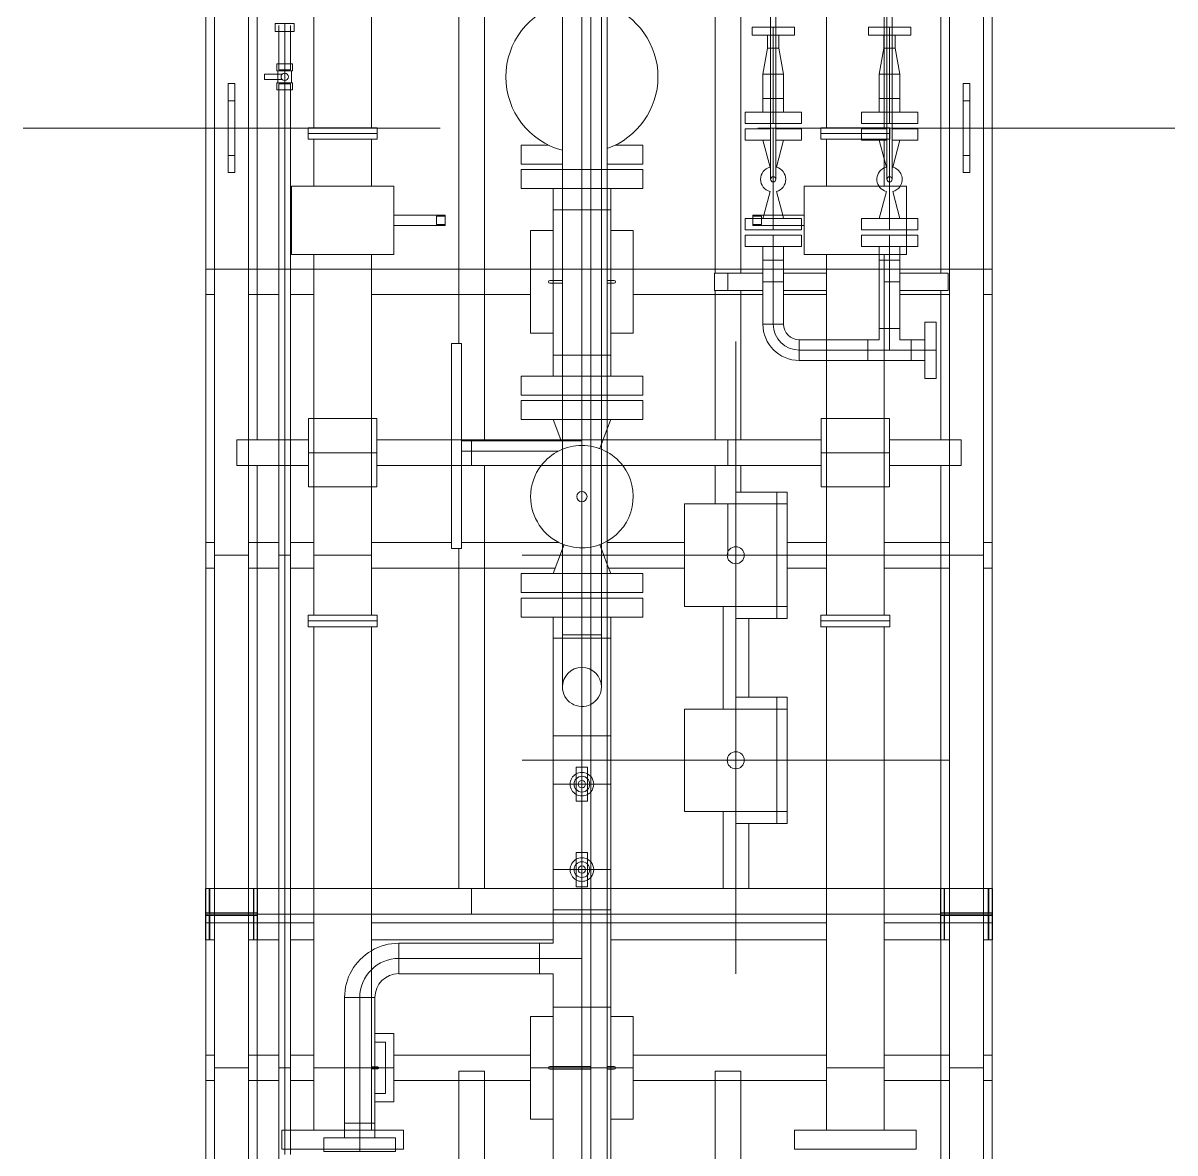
# Model space of a CAD drawing. Header units: inches. Extents: x -1128 to 651, y 96 to 845.
# Drawn here: x -1039.197 to -1036.155, y 727.721 to 730.706 of the extents above; entities that cross this region are included whole.
import ezdxf

# ---------------------------------------------------------------- set-up
doc = ezdxf.new("R2010")
doc.units = ezdxf.units.IN
doc.header["$MEASUREMENT"] = 0
doc.layers.add('EQUIPMENT LAYOUT-EMBED 1_DWG$0$DwgTemplate', color=7, linetype='Continuous')
doc.layers.add('Layout', color=6, linetype='Continuous', lineweight=18)

# ---------------------------------------------------------------- blocks, each defined once
blk = doc.blocks.new('A$C55974CAD')
at = {"layer": 'EQUIPMENT LAYOUT-EMBED 1_DWG$0$DwgTemplate', "color": 1, "lineweight": 0}
for p, q in [((57.55, 16.835), (57.55, 16.275)), ((54.7625, 16.275), (54.7625, 16.3)), ((54.8375, 16.275), (54.8375, 16.3)), ((55.1746, 16.3), (55.1746, 16.29)), ((55.1746, 16.29), (55.2461, 16.29)), ((55.1746, 16.275), (55.1746, 16.289)), ((55.2246, 16.3), (55.2246, 15.9841)), ((55.2461, 16.29), (55.2461, 16.16)), ((55.2531, 16.16), (55.2531, 16.29)), ((55.2531, 16.29), (55.3246, 16.29)), ((55.3246, 16.3), (55.3246, 15.9841)), ((55.3246, 16.29), (55.3246, 16.3)), ((56.2625, 16.275), (56.2625, 16.3)), ((56.3375, 16.275), (56.3375, 16.3)), ((57.0625, 16.3), (57.0625, 16.275)), ((57.1375, 16.3), (57.1375, 16.275)), ((49.5, 16.275), (61, 16.275)), ((57.55, 16.275), (57.55, 16.175)), ((56.5625, 16), (56.5625, 16.2095)), ((56.6375, 16.2095), (56.5625, 16.2095)), ((56.6375, 16), (56.6375, 16.2095)), ((50.0041, 16.175), (61, 16.175)), ((53.7375, 16.15), (55.1746, 16.15)), ((54.7625, 16.0862), (54.7625, 16.175)), ((54.8375, 16.0862), (54.8375, 16.175)), ((55.1746, 16.161), (55.1746, 16.175)), ((55.2461, 16.16), (55.1746, 16.16)), ((55.1746, 16.16), (55.1746, 16.15)), ((55.1746, 16.15), (55.3246, 16.15)), ((55.1746, 16.0862), (55.1746, 16.149)), ((55.3246, 16.16), (55.2531, 16.16)), ((55.3246, 16.15), (55.3246, 16.16)), ((55.3246, 16.15), (56.5625, 16.15)), ((56.2625, 16.0862), (56.2625, 16.175)), ((56.3375, 16.0862), (56.3375, 16.175)), ((56.6375, 16.15), (58.0746, 16.15)), ((57.0625, 16.175), (57.0625, 16.0862)), ((57.1375, 16.175), (57.1375, 16.0862)), ((57.55, 16.175), (57.55, 16.0862)), ((57.55, 16.0862), (57.55, 16.0528)), ((54.7625, 15.9841), (54.7625, 16.0528)), ((54.8375, 15.9841), (54.8375, 16.0528)), ((55.1746, 15.9841), (55.1746, 16.0528)), ((56.2625, 15.9841), (56.2625, 16.0528)), ((56.3375, 15.9841), (56.3375, 16.0528)), ((57.0625, 16.0528), (57.0625, 15.9841)), ((57.1375, 16.0528), (57.1375, 15.9841)), ((57.55, 16.0528), (57.55, 16.0009)), ((57.55, 16.0009), (57.55, 15.799)), ((55.1746, 15.2841), (55.1746, 15.8158)), ((55.2246, 15.8158), (55.2246, 14.4841)), ((55.3246, 15.8158), (55.3246, 14.4841)), ((56.2625, 15.278), (56.2625, 15.8158)), ((56.3375, 15.582), (56.3375, 15.8158)), ((57.0625, 15.8158), (57.0625, 15.35)), ((57.1375, 15.8158), (57.1375, 15.35)), ((56.5625, 14.5), (56.5625, 15.8)), ((56.6375, 14.5), (56.6375, 15.8)), ((57.55, 15.799), (57.55, 15.615)), ((54.7625, 15.35), (54.7625, 15.75)), ((54.8375, 15.35), (54.8375, 15.75)), ((54.7898, 15.5602), (53.7375, 15.5602)), ((54.7898, 15.5602), (54.7898, 15.4852)), ((55.3246, 15.5602), (56.3195, 15.5602)), ((56.3375, 15.2673), (56.3375, 15.552)), ((56.9195, 15.5602), (58.1246, 15.5602)), ((54.7898, 15.4852), (53.7375, 15.4852)), ((55.3246, 15.4852), (56.5625, 15.4852)), ((56.6375, 15.4852), (58.1246, 15.4852)), ((55.7, 15.174), (55.7, 15.375)), ((56.3, 15.2571), (56.3, 15.375)), ((56.3, 15.126), (56.3, 15.2571)), ((52.425, 15.174), (59.45, 15.174)), ((55.7, 15.126), (55.7, 15.174)), ((52.425, 15.126), (59.45, 15.126)), ((55.1746, 14.4841), (55.1746, 15.1158)), ((55.7, 14.75), (55.7, 15.126)), ((56.2625, 14.9), (56.2625, 15.1219)), ((56.3, 14.75), (56.3, 15.126)), ((56.3375, 14.9), (56.3375, 15.126)), ((54.7625, 14.4841), (54.7625, 15.05)), ((54.8375, 14.4841), (54.8375, 15.05)), ((57.0625, 15.05), (57.0625, 14.6704)), ((57.1375, 15.05), (57.1375, 14.6704)), ((54.7898, 14.8102), (53.7375, 14.8102)), ((54.7898, 14.8102), (54.7898, 14.7352)), ((56.5625, 14.8102), (56.45, 14.8102)), ((57.0746, 14.8102), (56.6375, 14.8102)), ((58.1246, 14.8102), (57.1254, 14.8102)), ((55.3246, 14.7871), (55.55, 14.7871)), ((55.85, 14.7871), (56.15, 14.7871)), ((54.7898, 14.7352), (53.7375, 14.7352)), ((55.075, 14.75), (55.2246, 14.75)), ((55.2246, 14.75), (55.3246, 14.75)), ((55.3246, 14.75), (55.515, 14.75)), ((55.7, 14.6), (55.7, 14.75)), ((55.885, 14.75), (56.115, 14.75)), ((55.885, 14.75), (56.115, 14.75)), ((56.3, 14.6), (56.3, 14.75)), ((56.485, 14.75), (56.5625, 14.75)), ((56.5625, 14.7352), (56.485, 14.7352)), ((56.5625, 14.75), (56.6375, 14.75)), ((56.6375, 14.75), (56.925, 14.75)), ((57.0746, 14.7352), (56.6375, 14.7352)), ((58.1246, 14.7352), (57.1254, 14.7352)), ((55.3246, 14.7121), (55.515, 14.7121)), ((55.885, 14.7121), (56.115, 14.7121)), ((57.55, 14.685), (57.55, 14.6478)), ((57.55, 14.6478), (57.55, 14.6328)), ((57.55, 14.6328), (57.55, 14.5009)), ((55.7, 14.4841), (55.7, 14.6)), ((56.2625, 14.4841), (56.2625, 14.6)), ((56.3, 14.4841), (56.3, 14.6)), ((56.3375, 14.4841), (56.3375, 14.6)), ((57.0625, 14.6101), (57.0625, 14.4841)), ((57.1375, 14.6101), (57.1375, 14.4841)), ((57.55, 14.5009), (57.55, 14.2925)), ((55.7, 14.3158), (55.7, 14.4841)), ((56.3, 14.3158), (56.3, 14.4841)), ((54.7625, 14.125), (54.7625, 14.3158)), ((54.8375, 14.125), (54.8375, 14.3158)), ((55.1746, 14.151), (55.1746, 14.3158)), ((55.2246, 14.3158), (55.2246, 14)), ((55.3246, 14.3158), (55.3246, 14)), ((55.7, 14.125), (55.7, 14.3158)), ((56.2625, 14.125), (56.2625, 14.3158)), ((56.3, 14.125), (56.3, 14.3158)), ((56.3375, 14.125), (56.3375, 14.3158)), ((56.5625, 14.0904), (56.5625, 14.3)), ((56.6375, 14.0904), (56.6375, 14.3)), ((57.55, 14.2925), (57.55, 14.125)), ((57.0625, 14.2698), (57.0625, 14.125)), ((57.1375, 14.2698), (57.1375, 14.125)), ((61, 14.125), (52.3302, 14.125)), ((55.1746, 14.15), (53.7375, 14.15)), ((55.3246, 14.15), (55.1746, 14.15)), ((55.1746, 14.15), (55.1746, 14.14)), ((55.1746, 14.14), (55.2461, 14.14)), ((55.1746, 14.125), (55.1746, 14.139)), ((55.2461, 14.14), (55.2461, 14.01)), ((55.2531, 14.01), (55.2531, 14.14)), ((55.2531, 14.14), (55.3246, 14.14)), ((56.5625, 14.15), (55.3246, 14.15)), ((55.3246, 14.14), (55.3246, 14.15)), ((57.0746, 14.15), (56.6375, 14.15)), ((58.0746, 14.15), (57.1254, 14.15)), ((57.55, 14.125), (57.55, 14.025)), ((56.6375, 14.0904), (56.5625, 14.0904)), ((61, 14.025), (49.5, 14.025)), ((54.7625, 14), (54.7625, 14.025)), ((54.8375, 14), (54.8375, 14.025)), ((55.1746, 14.011), (55.1746, 14.025)), ((56.2625, 14), (56.2625, 14.025)), ((56.3375, 14), (56.3375, 14.025)), ((57.0625, 14.025), (57.0625, 14)), ((57.1375, 14.025), (57.1375, 14)), ((57.55, 14.025), (57.55, 13.465)), ((55.1746, 14.01), (55.1746, 14)), ((55.2461, 14.01), (55.1746, 14.01)), ((55.3246, 14.01), (55.2531, 14.01)), ((55.3246, 14), (55.3246, 14.01))]:
    blk.add_line(p, q, dxfattribs=at)
at = {"layer": 'EQUIPMENT LAYOUT-EMBED 1_DWG$0$DwgTemplate', "color": 54, "lineweight": 0}
for p, q in [((49.5, 16.3), (61, 16.3)), ((61, 14), (50.6024, 14))]:
    blk.add_line(p, q, dxfattribs=at)
at = {"layer": 'EQUIPMENT LAYOUT-EMBED 1_DWG$0$DwgTemplate', "color": 5, "lineweight": 0}
for p, q in [((55.1746, 16.301), (55.3246, 16.301)), ((55.3246, 16.301), (55.1746, 16.301)), ((55.1746, 16.3), (55.1746, 16.301)), ((55.1746, 16.301), (55.1746, 16.3)), ((55.1746, 16.289), (55.1746, 16.29)), ((55.1746, 16.29), (55.1746, 16.289)), ((55.2246, 16.289), (55.1746, 16.289)), ((55.1746, 16.289), (55.2246, 16.289)), ((55.3246, 16.301), (55.3246, 16.3)), ((55.3246, 16.301), (55.3246, 16.3)), ((55.1746, 16.16), (55.1746, 16.161)), ((55.1746, 16.16), (55.1746, 16.161)), ((55.1746, 16.161), (55.2246, 16.161)), ((55.2246, 16.161), (55.1746, 16.161)), ((55.1746, 16.149), (55.1746, 16.15)), ((55.1746, 16.149), (55.1746, 16.15)), ((55.2246, 16.149), (55.1746, 16.149)), ((55.1746, 16.149), (55.2246, 16.149)), ((54.5622, 16.0778), (54.5622, 15.9)), ((54.6177, 16.0778), (54.5622, 16.0778)), ((54.6177, 16.0778), (54.6177, 15.9)), ((57.18, 16.05), (57.18, 15.75)), ((57.18, 16.05), (57.38, 16.05)), ((57.38, 15.75), (57.38, 16.05)), ((56.0909, 15.9841), (54.6177, 15.9841)), ((56.0909, 15.799), (56.0909, 16.0009)), ((56.1078, 16.0009), (56.0909, 16.0009)), ((56.1078, 15.799), (56.1078, 16.0009)), ((56.1246, 16.0009), (56.1078, 16.0009)), ((56.1246, 15.799), (56.1246, 16.0009)), ((57.18, 15.9841), (56.1246, 15.9841)), ((56.7, 16), (56.5, 16)), ((56.7, 16), (56.5, 16)), ((56.5, 16), (56.5, 15.9841)), ((56.5, 16), (56.5, 15.9841)), ((56.7, 15.9841), (56.7, 16)), ((56.7, 15.9841), (56.7, 16)), ((57.5172, 15.9841), (57.38, 15.9841)), ((57.5172, 15.799), (57.5172, 16.0009)), ((57.534, 16.0009), (57.5172, 16.0009)), ((57.534, 15.799), (57.534, 16.0009)), ((57.5508, 16.0009), (57.534, 16.0009)), ((57.5508, 15.799), (57.5508, 16.0009)), ((58.4944, 15.9841), (57.5508, 15.9841)), ((54.5622, 15.9), (54.5622, 15.7222)), ((54.6177, 15.9), (54.6177, 15.7222)), ((56.0909, 15.8158), (54.6177, 15.8158)), ((57.18, 15.8158), (56.1246, 15.8158)), ((56.5, 15.8158), (56.5, 15.8)), ((56.5, 15.8158), (56.5, 15.8)), ((56.7, 15.8), (56.7, 15.8158)), ((56.7, 15.8), (56.7, 15.8158)), ((57.5172, 15.8158), (57.38, 15.8158)), ((58.4944, 15.8158), (57.5508, 15.8158)), ((56.1078, 15.799), (56.0909, 15.799)), ((56.1246, 15.799), (56.1078, 15.799)), ((56.5, 15.8), (56.7, 15.8)), ((56.5, 15.8), (56.7, 15.8)), ((57.534, 15.799), (57.5172, 15.799)), ((57.5508, 15.799), (57.534, 15.799)), ((57.38, 15.75), (57.18, 15.75)), ((57.265, 15.6), (57.265, 15.75)), ((57.295, 15.6), (57.295, 15.75)), ((54.6177, 15.7222), (54.5622, 15.7222)), ((57.2675, 15.6), (57.2675, 15.625)), ((57.2925, 15.625), (57.2675, 15.625)), ((57.2925, 15.625), (57.2925, 15.6)), ((57.2675, 15.6), (57.265, 15.6)), ((57.2675, 15.6), (57.2925, 15.6)), ((57.295, 15.6), (57.2925, 15.6)), ((57.4445, 15.3778), (57.4445, 15.2571)), ((57.5, 15.3778), (57.4445, 15.3778)), ((57.5, 15.3778), (57.5, 15.2976)), ((55.38, 15.2166), (55.33, 15.2166)), ((55.33, 15.1833), (55.33, 15.2166)), ((55.43, 15.2166), (55.38, 15.2166)), ((55.43, 15.1833), (55.43, 15.2166)), ((55.63, 15.2166), (55.58, 15.2166)), ((55.58, 15.1833), (55.58, 15.2166)), ((55.68, 15.2166), (55.63, 15.2166)), ((55.68, 15.1833), (55.68, 15.2166)), ((55.38, 15.1833), (55.33, 15.1833)), ((55.43, 15.1833), (55.38, 15.1833)), ((55.63, 15.1833), (55.58, 15.1833)), ((55.68, 15.1833), (55.63, 15.1833)), ((57.4445, 15.126), (57.4445, 15.0222)), ((57.5, 15.1024), (57.5, 15.0222)), ((57.5, 15.0222), (57.4445, 15.0222)), ((55.85, 14.9), (55.55, 14.9)), ((55.85, 14.9), (55.55, 14.9)), ((55.55, 14.9), (55.55, 14.75)), ((55.55, 14.9), (55.55, 14.75)), ((55.85, 14.75), (55.85, 14.9)), ((55.85, 14.75), (55.85, 14.9)), ((56.15, 14.9), (56.15, 14.75)), ((56.15, 14.9), (56.15, 14.75)), ((56.45, 14.9), (56.15, 14.9)), ((56.45, 14.9), (56.15, 14.9)), ((56.45, 14.75), (56.45, 14.9)), ((56.45, 14.75), (56.45, 14.9)), ((55.515, 14.63), (55.515, 14.75)), ((55.515, 14.63), (55.515, 14.75)), ((55.515, 14.75), (55.885, 14.75)), ((55.515, 14.75), (55.885, 14.75)), ((55.885, 14.75), (55.885, 14.63)), ((55.885, 14.63), (55.885, 14.75)), ((56.115, 14.63), (56.115, 14.75)), ((56.115, 14.63), (56.115, 14.75)), ((56.115, 14.75), (56.485, 14.75)), ((56.115, 14.75), (56.485, 14.75)), ((56.485, 14.75), (56.485, 14.63)), ((56.485, 14.63), (56.485, 14.75)), ((57.265, 14.7), (57.2675, 14.7)), ((57.265, 14.7), (57.265, 14.55)), ((57.2675, 14.675), (57.2675, 14.7)), ((57.2925, 14.7), (57.2675, 14.7)), ((57.2925, 14.7), (57.295, 14.7)), ((57.2925, 14.7), (57.2925, 14.675)), ((57.295, 14.7), (57.295, 14.55)), ((57.2675, 14.675), (57.2925, 14.675)), ((55.515, 14.63), (55.515, 14.6)), ((55.515, 14.63), (55.515, 14.6)), ((55.885, 14.63), (55.515, 14.63)), ((55.885, 14.63), (55.515, 14.63)), ((55.885, 14.6), (55.885, 14.63)), ((55.885, 14.6), (55.885, 14.63)), ((56.115, 14.63), (56.115, 14.6)), ((56.115, 14.63), (56.115, 14.6)), ((56.485, 14.63), (56.115, 14.63)), ((56.485, 14.63), (56.115, 14.63)), ((56.485, 14.6), (56.485, 14.63)), ((56.485, 14.6), (56.485, 14.63)), ((55.515, 14.6), (55.885, 14.6)), ((55.515, 14.6), (55.885, 14.6)), ((56.115, 14.6), (56.485, 14.6)), ((56.115, 14.6), (56.485, 14.6)), ((54.5622, 14.5778), (54.5622, 14.4)), ((54.6177, 14.5778), (54.5622, 14.5778)), ((54.6177, 14.5778), (54.6177, 14.4)), ((57.18, 14.55), (57.18, 14.25)), ((57.18, 14.55), (57.38, 14.55)), ((57.38, 14.25), (57.38, 14.55)), ((56.0909, 14.5009), (56.0909, 14.299)), ((56.0909, 14.5009), (56.1078, 14.5009)), ((56.1078, 14.5009), (56.1078, 14.299)), ((56.1078, 14.5009), (56.1246, 14.5009)), ((56.1246, 14.5009), (56.1246, 14.299)), ((56.5, 14.5), (56.5, 14.4841)), ((56.5, 14.5), (56.5, 14.4841)), ((56.7, 14.5), (56.5, 14.5)), ((56.7, 14.5), (56.5, 14.5)), ((56.7, 14.4841), (56.7, 14.5)), ((56.7, 14.4841), (56.7, 14.5)), ((57.5172, 14.5009), (57.5172, 14.299)), ((57.5172, 14.5009), (57.534, 14.5009)), ((57.534, 14.5009), (57.534, 14.299)), ((57.534, 14.5009), (57.5508, 14.5009)), ((57.5508, 14.5009), (57.5508, 14.299)), ((54.6177, 14.4841), (56.0909, 14.4841)), ((56.1246, 14.4841), (57.18, 14.4841)), ((57.38, 14.4841), (57.5172, 14.4841)), ((57.5508, 14.4841), (58.4944, 14.4841)), ((54.5622, 14.4), (54.5622, 14.2222)), ((54.6177, 14.4), (54.6177, 14.2222)), ((54.6177, 14.3158), (56.0909, 14.3158)), ((56.0909, 14.299), (56.1078, 14.299)), ((56.1078, 14.299), (56.1246, 14.299)), ((56.1246, 14.3158), (57.18, 14.3158)), ((56.5, 14.3158), (56.5, 14.3)), ((56.5, 14.3158), (56.5, 14.3)), ((56.5, 14.3), (56.7, 14.3)), ((56.5, 14.3), (56.7, 14.3)), ((56.7, 14.3), (56.7, 14.3158)), ((56.7, 14.3), (56.7, 14.3158)), ((57.38, 14.3158), (57.5172, 14.3158)), ((57.5172, 14.299), (57.534, 14.299)), ((57.534, 14.299), (57.5508, 14.299)), ((57.5508, 14.3158), (58.4944, 14.3158)), ((54.6177, 14.2222), (54.5622, 14.2222)), ((57.38, 14.25), (57.18, 14.25)), ((55.1746, 14.151), (55.2246, 14.151)), ((55.1746, 14.151), (55.2246, 14.151)), ((55.1746, 14.15), (55.1746, 14.151)), ((55.1746, 14.151), (55.1746, 14.15)), ((55.1746, 14.139), (55.1746, 14.14)), ((55.1746, 14.14), (55.1746, 14.139)), ((55.2246, 14.139), (55.1746, 14.139)), ((55.2246, 14.139), (55.1746, 14.139)), ((55.1746, 14.01), (55.1746, 14.011)), ((55.1746, 14.01), (55.1746, 14.011)), ((55.1746, 14.011), (55.2246, 14.011)), ((55.1746, 14.011), (55.2246, 14.011)), ((55.1746, 13.999), (55.1746, 14)), ((55.1746, 13.999), (55.1746, 14)), ((55.3246, 13.999), (55.1746, 13.999)), ((55.3246, 13.999), (55.1746, 13.999)), ((55.3246, 14), (55.3246, 13.999)), ((55.3246, 13.999), (55.3246, 14))]:
    blk.add_line(p, q, dxfattribs=at)
at = {"layer": 'EQUIPMENT LAYOUT-EMBED 1_DWG$0$DwgTemplate', "color": 7, "lineweight": 0}
for p, q in [((55.3246, 16.289), (55.2246, 16.289)), ((55.2246, 16.289), (55.3246, 16.289)), ((55.2456, 16.15), (55.2456, 16.3)), ((55.2456, 16.3), (55.2456, 16.15)), ((55.2536, 16.3), (55.2536, 16.15)), ((55.2536, 16.3), (55.2536, 16.15)), ((57.47, 16.235), (57.42, 16.235)), ((57.42, 16.235), (57.47, 16.235)), ((57.42, 16.235), (57.42, 16.215)), ((57.42, 16.215), (57.42, 16.235)), ((57.42, 16.215), (57.47, 16.215)), ((57.42, 16.215), (57.47, 16.215)), ((57.47, 16.215), (57.47, 16.235)), ((57.47, 16.235), (57.47, 16.215)), ((57.47, 16.235), (57.63, 16.235)), ((57.63, 16.235), (57.47, 16.235)), ((57.47, 16.215), (57.47, 16.235)), ((57.63, 16.215), (57.47, 16.215)), ((57.63, 16.215), (57.47, 16.215)), ((57.68, 16.235), (57.63, 16.235)), ((57.68, 16.235), (57.63, 16.235)), ((57.63, 16.235), (57.63, 16.215)), ((57.63, 16.215), (57.63, 16.235)), ((57.63, 16.215), (57.63, 16.235)), ((57.63, 16.215), (57.68, 16.215)), ((57.68, 16.215), (57.63, 16.215)), ((57.68, 16.215), (57.68, 16.235)), ((57.68, 16.235), (57.68, 16.215)), ((55.2246, 16.161), (55.3246, 16.161)), ((55.3246, 16.161), (55.2246, 16.161)), ((55.3246, 16.149), (55.2246, 16.149)), ((55.2246, 16.149), (55.3246, 16.149)), ((57.6925, 16.1285), (57.7075, 16.1285)), ((57.6925, 16.1285), (57.6925, 16.0893)), ((57.7075, 16.1285), (57.7075, 16.0893)), ((55.2246, 16.0862), (53.7375, 16.0862)), ((55.3246, 16.0862), (55.2246, 16.0862)), ((56.5625, 16.0862), (55.3246, 16.0862)), ((56.6375, 16.0862), (56.5625, 16.0862)), ((57.6619, 16.0862), (56.6375, 16.0862)), ((57.6619, 16.0925), (57.6619, 16.0465)), ((57.6825, 16.0925), (57.6619, 16.0925)), ((57.6794, 16.0862), (57.6619, 16.0862)), ((57.6794, 16.0528), (57.6794, 16.0862)), ((57.6825, 16.0925), (57.6825, 16.0465)), ((57.7175, 16.0893), (57.6825, 16.0893)), ((57.6925, 16.0893), (57.6925, 16.0771)), ((57.7075, 16.0893), (57.7075, 16.0771)), ((57.7175, 16.0465), (57.7175, 16.0925)), ((57.7175, 16.0925), (57.7381, 16.0925)), ((57.7175, 16.0893), (57.7175, 16.0497)), ((57.7206, 16.0528), (57.7206, 16.0862)), ((57.7381, 16.0862), (57.7206, 16.0862)), ((57.7381, 16.0465), (57.7381, 16.0925)), ((57.8327, 16.0862), (57.7381, 16.0862)), ((57.8327, 16.0973), (57.8327, 16.0695)), ((57.8565, 16.0973), (57.8327, 16.0973)), ((57.8501, 16.0862), (57.8327, 16.0862)), ((57.8565, 16.0973), (57.8565, 16.0695)), ((54.5462, 16.0695), (54.5622, 16.0695)), ((54.5622, 16.0528), (54.5462, 16.0528)), ((54.5622, 16.0695), (54.6177, 16.0695)), ((54.6177, 16.0528), (54.5622, 16.0528)), ((54.6177, 16.0695), (55.2246, 16.0695)), ((55.2246, 16.0528), (54.6177, 16.0528)), ((55.2246, 16.0695), (55.3246, 16.0695)), ((55.3246, 16.0528), (55.2246, 16.0528)), ((55.3246, 16.0695), (56.5625, 16.0695)), ((56.5625, 16.0528), (55.3246, 16.0528)), ((56.5625, 16.0695), (56.6375, 16.0695)), ((56.6375, 16.0528), (56.5625, 16.0528)), ((56.6375, 16.0695), (57.6619, 16.0695)), ((57.6619, 16.0528), (56.6375, 16.0528)), ((57.6619, 16.0695), (57.6794, 16.0695)), ((57.6619, 16.0695), (57.6794, 16.0695)), ((57.6794, 16.0528), (57.6619, 16.0528)), ((57.6825, 16.0465), (57.6619, 16.0465)), ((57.6794, 16.0695), (57.6825, 16.0695)), ((57.6825, 16.0695), (57.7175, 16.0695)), ((57.7175, 16.0497), (57.6825, 16.0497)), ((57.7175, 16.0695), (57.7175, 16.0695)), ((57.7206, 16.0695), (57.7175, 16.0695)), ((57.7175, 16.0465), (57.7381, 16.0465)), ((57.7381, 16.0695), (57.7206, 16.0695)), ((57.7206, 16.0695), (57.7381, 16.0695)), ((57.7381, 16.0528), (57.7206, 16.0528)), ((57.7381, 16.0695), (57.8327, 16.0695)), ((57.8327, 16.0528), (57.7381, 16.0528)), ((57.8327, 16.0695), (57.8501, 16.0695)), ((57.8327, 16.0695), (57.8327, 16.0417)), ((57.8327, 16.0695), (57.8501, 16.0695)), ((57.8501, 16.0528), (57.8327, 16.0528)), ((57.8565, 16.0417), (57.8327, 16.0417)), ((57.8501, 16.0695), (57.8565, 16.0695)), ((57.8565, 16.0695), (57.8565, 16.0417)), ((56.5, 15.9841), (56.5, 15.8158)), ((56.5, 15.9841), (56.5, 15.8158)), ((56.7, 15.8158), (56.7, 15.9841)), ((56.7, 15.8158), (56.7, 15.9841)), ((54.5554, 15.9547), (54.5554, 15.85)), ((54.5622, 15.9547), (54.5554, 15.9547)), ((54.5951, 15.9547), (54.5622, 15.9547)), ((54.5951, 15.9547), (54.5951, 15.85)), ((54.638, 15.8944), (54.5951, 15.8944)), ((54.638, 15.8944), (54.638, 15.8158)), ((54.638, 15.8944), (55.0057, 15.8944)), ((54.638, 15.8944), (54.638, 15.85)), ((55.0057, 15.8158), (55.0057, 15.8944)), ((55.0057, 15.8944), (55.0057, 15.8158)), ((54.5554, 15.85), (54.5622, 15.85)), ((54.5554, 15.85), (54.5554, 15.7452)), ((54.5622, 15.85), (54.638, 15.85)), ((54.5951, 15.85), (54.5951, 15.7452)), ((55.0057, 15.85), (54.638, 15.85)), ((54.638, 15.85), (54.638, 15.8158)), ((55.0057, 15.85), (55.0057, 15.85)), ((55.0057, 15.85), (55.0057, 15.85)), ((54.6177, 15.8055), (54.5951, 15.8055)), ((54.638, 15.8055), (54.6177, 15.8055)), ((54.638, 15.8158), (54.638, 15.8055)), ((54.638, 15.8158), (54.638, 15.8055)), ((54.638, 15.8055), (54.797, 15.8055)), ((54.797, 15.8055), (54.803, 15.8055)), ((54.803, 15.8055), (55.0057, 15.8055)), ((55.0057, 15.8055), (55.0057, 15.8158)), ((55.0057, 15.8158), (55.0057, 15.8055)), ((54.5622, 15.7452), (54.5554, 15.7452)), ((54.5951, 15.7452), (54.5622, 15.7452)), ((55.1644, 15.7357), (55.0755, 15.7357)), ((55.0755, 15.7357), (55.0755, 15.3239)), ((55.0755, 15.7357), (55.1644, 15.7357)), ((55.12, 15.3239), (55.12, 15.7357)), ((55.12, 15.7357), (55.12, 15.7357)), ((55.12, 15.7357), (55.12, 15.7357)), ((55.1644, 15.7357), (55.1644, 15.3239)), ((56.3195, 15.582), (56.5625, 15.582)), ((56.3195, 15.582), (56.3195, 15.552)), ((56.5625, 15.582), (56.6195, 15.582)), ((56.6195, 15.582), (56.6375, 15.582)), ((56.6375, 15.582), (56.9195, 15.582)), ((56.9195, 15.582), (56.9195, 15.552)), ((56.3195, 15.552), (56.5625, 15.552)), ((56.5625, 15.552), (56.6195, 15.552)), ((56.6045, 15.552), (56.6045, 15.2693)), ((56.6195, 15.552), (56.6375, 15.552)), ((56.6345, 15.552), (56.6345, 15.2)), ((56.6375, 15.552), (56.9195, 15.552)), ((56.1191, 15.2571), (56.1191, 15.3778)), ((56.1191, 15.3778), (56.1746, 15.3778)), ((56.1746, 15.2571), (56.1746, 15.3778)), ((56.1906, 15.3778), (56.1906, 15.2571)), ((56.2462, 15.3778), (56.1906, 15.3778)), ((56.2462, 15.3778), (56.2462, 15.2571)), ((56.6969, 15.2571), (56.6969, 15.3778)), ((56.6969, 15.3778), (56.7525, 15.3778)), ((56.7525, 15.2571), (56.7525, 15.3778)), ((56.7685, 15.3778), (56.7685, 15.2571)), ((56.824, 15.3778), (56.7685, 15.3778)), ((56.824, 15.3778), (56.824, 15.2571)), ((57.3729, 15.2571), (57.3729, 15.3778)), ((57.3729, 15.3778), (57.4285, 15.3778)), ((57.4285, 15.2571), (57.4285, 15.3778)), ((55.12, 15.3239), (55.0755, 15.3239)), ((55.0755, 15.2841), (55.0755, 15.3239)), ((55.1644, 15.3239), (55.0755, 15.3239)), ((55.12, 15.3239), (55.12, 15.3239)), ((55.12, 15.3239), (55.12, 15.2)), ((55.1644, 15.3239), (55.12, 15.3239)), ((55.1644, 15.2841), (55.1644, 15.3239)), ((53.7375, 15.2841), (54.796, 15.2841)), ((54.796, 15.2841), (54.804, 15.2841)), ((54.804, 15.2841), (54.9772, 15.2841)), ((54.9772, 15.174), (54.9772, 15.2841)), ((54.9772, 15.2841), (55.0755, 15.2841)), ((54.9772, 15.2841), (54.9772, 15.174)), ((55.1644, 15.2841), (55.2246, 15.2841)), ((55.2246, 15.2841), (55.2627, 15.2841)), ((55.2627, 15.1158), (55.2627, 15.2841)), ((55.2627, 15.2841), (55.2627, 15.1158)), ((55.2627, 15.2841), (55.3246, 15.2841)), ((55.3246, 15.2841), (55.38, 15.2841)), ((55.38, 15.2841), (55.38, 15.1158)), ((55.38, 15.2841), (55.63, 15.2841)), ((55.63, 15.2841), (55.63, 15.1158)), ((55.63, 15.2841), (55.7718, 15.2841)), ((55.7718, 15.2), (55.7718, 15.2841)), ((55.7718, 15.2841), (56.0573, 15.2841)), ((55.7718, 15.2841), (55.7718, 15.174)), ((56.0573, 15.2571), (56.0573, 15.2841)), ((56.0573, 15.2571), (56.0573, 15.2841)), ((56.0573, 15.2841), (56.1191, 15.2841)), ((56.2462, 15.2841), (56.2462, 15.2571)), ((56.3185, 15.2571), (56.2462, 15.2841)), ((56.6375, 15.2619), (56.6969, 15.2841)), ((56.6969, 15.2571), (56.6969, 15.2841)), ((56.8858, 15.2841), (56.824, 15.2841)), ((56.8858, 15.2841), (56.8858, 15.2571)), ((56.8858, 15.2841), (56.8858, 15.2571)), ((56.8858, 15.2841), (57.096, 15.2841)), ((57.096, 15.2841), (57.104, 15.2841)), ((57.104, 15.2841), (57.3111, 15.2841)), ((57.3111, 15.2571), (57.3111, 15.2841)), ((57.3111, 15.2841), (57.3729, 15.2841)), ((57.3111, 15.2841), (57.3111, 15.2571)), ((55.9145, 15.2571), (56.0669, 15.2571)), ((56.0573, 15.2), (56.0573, 15.2571)), ((56.0573, 15.2), (56.0573, 15.2571)), ((56.0669, 15.2571), (56.0669, 15.174)), ((56.0669, 15.2571), (56.5625, 15.2571)), ((56.0669, 15.174), (56.0669, 15.2571)), ((56.1191, 15.2), (56.1191, 15.2571)), ((56.1746, 15.2), (56.1746, 15.2571)), ((56.1906, 15.2571), (56.1906, 15.2)), ((56.2462, 15.2571), (56.2462, 15.2)), ((56.2462, 15.2571), (56.2462, 15.2)), ((56.331, 15.2524), (56.3185, 15.2571)), ((56.5625, 15.2571), (56.6375, 15.2571)), ((56.6345, 15.2608), (56.6375, 15.2619)), ((56.6375, 15.2571), (58.1246, 15.2571)), ((56.6969, 15.126), (56.6969, 15.2571)), ((56.6969, 15.2), (56.6969, 15.2571)), ((56.7525, 15.2), (56.7525, 15.2571)), ((56.7685, 15.2571), (56.7685, 15.2)), ((56.824, 15.2571), (56.824, 15.2)), ((56.8858, 15.2571), (56.8858, 15.2)), ((56.8858, 15.2571), (56.8858, 15.126)), ((57.3111, 15.2), (57.3111, 15.2571)), ((57.3111, 15.2571), (57.3111, 15.126)), ((57.3729, 15.2), (57.3729, 15.2571)), ((57.4285, 15.2), (57.4285, 15.2571)), ((54.796, 15.2), (53.7375, 15.2)), ((54.804, 15.2), (54.796, 15.2)), ((54.9772, 15.2), (54.804, 15.2)), ((55.2246, 15.2), (54.9772, 15.2)), ((54.9772, 15.2), (54.9773, 15.2)), ((54.9773, 15.2), (54.9773, 15.2)), ((55.2627, 15.2), (55.2246, 15.2)), ((55.2627, 15.2), (55.2627, 15.2)), ((55.3246, 15.2), (55.2627, 15.2)), ((55.33, 15.2), (55.3246, 15.2)), ((55.38, 15.2), (55.33, 15.2)), ((55.38, 15.2), (55.38, 15.2)), ((55.38, 15.2), (55.38, 15.2)), ((55.43, 15.2), (55.38, 15.2)), ((55.58, 15.2), (55.43, 15.2)), ((55.63, 15.2), (55.58, 15.2)), ((55.63, 15.2), (55.63, 15.2)), ((55.63, 15.2), (55.63, 15.2)), ((55.68, 15.2), (55.63, 15.2)), ((55.7718, 15.2), (55.68, 15.2)), ((55.7718, 15.2), (55.7718, 15.2)), ((55.8574, 15.2), (55.7718, 15.2)), ((55.7718, 15.2), (55.7718, 15.2)), ((55.7718, 15.174), (55.7718, 15.2)), ((55.9145, 15.2), (55.8574, 15.2)), ((56.0669, 15.2), (55.9145, 15.2)), ((56.0573, 15.126), (56.0573, 15.2)), ((56.0573, 15.126), (56.0573, 15.2)), ((56.5625, 15.2), (56.0669, 15.2)), ((56.0669, 15.2), (56.0669, 15.2)), ((56.0669, 15.2), (56.0669, 15.2)), ((56.1191, 15.126), (56.1191, 15.2)), ((56.1746, 15.126), (56.1746, 15.2)), ((56.1906, 15.2), (56.1906, 15.126)), ((56.2462, 15.2), (56.2462, 15.126)), ((56.2462, 15.2), (56.2462, 15.126)), ((56.6375, 15.2), (56.5625, 15.2)), ((58.1246, 15.2), (56.6375, 15.2)), ((56.6969, 15.126), (56.6969, 15.2)), ((56.7525, 15.126), (56.7525, 15.2)), ((56.7685, 15.2), (56.7685, 15.126)), ((56.824, 15.2), (56.824, 15.126)), ((56.8858, 15.2), (56.8858, 15.126)), ((57.3111, 15.126), (57.3111, 15.2)), ((57.3729, 15.126), (57.3729, 15.2)), ((57.4285, 15.126), (57.4285, 15.2)), ((54.9772, 15.126), (54.9772, 15.174)), ((54.9772, 15.174), (54.9772, 15.126)), ((55.7718, 15.126), (55.7718, 15.174)), ((55.7718, 15.174), (55.7718, 15.126)), ((56.0669, 15.174), (56.0669, 15.1428)), ((56.0669, 15.1428), (56.0669, 15.174)), ((56.0669, 15.1428), (55.9145, 15.1428)), ((56.0669, 15.1428), (59.4875, 15.1428)), ((56.331, 15.1475), (56.2733, 15.126)), ((56.6121, 15.1475), (56.6698, 15.126)), ((53.7375, 15.1158), (54.796, 15.1158)), ((54.796, 15.1158), (54.804, 15.1158)), ((54.804, 15.1158), (54.9772, 15.1158)), ((54.9772, 15.1158), (54.9772, 15.126)), ((54.9772, 15.126), (54.9772, 15.1158)), ((54.9772, 15.1158), (55.2246, 15.1158)), ((55.2246, 15.1158), (55.2627, 15.1158)), ((55.2627, 15.1158), (55.3246, 15.1158)), ((55.3246, 15.1158), (55.38, 15.1158)), ((55.38, 15.1158), (55.63, 15.1158)), ((55.63, 15.1158), (55.7718, 15.1158)), ((55.7718, 15.1158), (55.7718, 15.126)), ((55.7718, 15.126), (55.7718, 15.1158)), ((55.7718, 15.1158), (56.0573, 15.1158)), ((56.0573, 15.1158), (56.0573, 15.126)), ((56.0573, 15.1158), (56.0573, 15.126)), ((56.0573, 15.1158), (56.1191, 15.1158)), ((56.1191, 15.0222), (56.1191, 15.126)), ((56.1746, 15.0222), (56.1746, 15.126)), ((56.1906, 15.126), (56.1906, 15.0222)), ((56.2462, 15.126), (56.2462, 15.1158)), ((56.2462, 15.126), (56.2462, 15.0222)), ((56.2733, 15.126), (56.2462, 15.1158)), ((56.6698, 15.126), (56.6969, 15.1158)), ((56.6969, 15.1158), (56.6969, 15.126)), ((56.6969, 15.0222), (56.6969, 15.126)), ((56.7525, 15.0222), (56.7525, 15.126)), ((56.7685, 15.126), (56.7685, 15.0222)), ((56.824, 15.126), (56.824, 15.0222)), ((56.8858, 15.1158), (56.824, 15.1158)), ((56.8858, 15.126), (56.8858, 15.1158)), ((56.8858, 15.126), (56.8858, 15.1158)), ((56.8858, 15.1158), (57.096, 15.1158)), ((57.096, 15.1158), (57.104, 15.1158)), ((57.104, 15.1158), (57.3111, 15.1158)), ((57.3111, 15.1158), (57.3111, 15.126)), ((57.3111, 15.126), (57.3111, 15.1158)), ((57.3111, 15.1158), (57.3729, 15.1158)), ((57.3729, 15.0222), (57.3729, 15.126)), ((57.4285, 15.0222), (57.4285, 15.126)), ((56.1191, 15.0222), (56.1746, 15.0222)), ((56.2462, 15.0222), (56.1906, 15.0222)), ((56.6969, 15.0222), (56.7525, 15.0222)), ((56.824, 15.0222), (56.7685, 15.0222)), ((57.3729, 15.0222), (57.4285, 15.0222)), ((55.55, 14.75), (55.55, 14.6)), ((55.55, 14.75), (55.55, 14.6)), ((55.85, 14.6), (55.85, 14.75)), ((55.85, 14.6), (55.85, 14.75)), ((56.15, 14.75), (56.15, 14.6)), ((56.15, 14.75), (56.15, 14.6)), ((56.45, 14.6), (56.45, 14.75)), ((56.45, 14.6), (56.45, 14.75)), ((57.2031, 14.6403), (57.2031, 14.7228)), ((57.2031, 14.7228), (57.2364, 14.7228)), ((57.2364, 14.6403), (57.2364, 14.7228)), ((57.2524, 14.7228), (57.2524, 14.6403)), ((57.2857, 14.7228), (57.2524, 14.7228)), ((57.2857, 14.7228), (57.2857, 14.7)), ((57.2857, 14.7), (57.2857, 14.6403)), ((57.5142, 14.6478), (57.5142, 14.7228)), ((57.5142, 14.7228), (57.5476, 14.7228)), ((57.5476, 14.6478), (57.5476, 14.7228)), ((57.5636, 14.7228), (57.5636, 14.6478)), ((57.5969, 14.7228), (57.5636, 14.7228)), ((57.5969, 14.7228), (57.5969, 14.6478)), ((57.8217, 14.6478), (57.8217, 14.7022)), ((57.8217, 14.7022), (57.8455, 14.7022)), ((57.8455, 14.6478), (57.8455, 14.7022)), ((56.9762, 14.6704), (56.9762, 14.6101)), ((56.9762, 14.6101), (56.9762, 14.6704)), ((57.1633, 14.6704), (56.9762, 14.6704)), ((57.1633, 14.6403), (57.1633, 14.6704)), ((57.1633, 14.6704), (57.2031, 14.6704)), ((57.1633, 14.6101), (57.1633, 14.6704)), ((57.2858, 14.6704), (57.2858, 14.6101)), ((57.295, 14.668), (57.2858, 14.6704)), ((57.3643, 14.6497), (57.295, 14.668)), ((57.4357, 14.6497), (57.5142, 14.6704)), ((57.5142, 14.6478), (57.5142, 14.6704)), ((57.6367, 14.6704), (57.5969, 14.6704)), ((57.6367, 14.6704), (57.6367, 14.6478)), ((57.6367, 14.6478), (57.6367, 14.6704)), ((57.7074, 14.6704), (57.6367, 14.6704)), ((57.7074, 14.6478), (57.7074, 14.6704)), ((57.7074, 14.6704), (57.7074, 14.6478)), ((57.7074, 14.6704), (57.7836, 14.657)), ((56.9762, 14.6403), (56.9762, 14.6403)), ((56.9762, 14.6403), (56.9762, 14.6403)), ((56.9762, 14.6403), (57.1633, 14.6403)), ((57.2364, 14.6403), (57.1633, 14.6403)), ((57.1633, 14.6101), (57.1633, 14.6403)), ((57.2031, 14.5577), (57.2031, 14.6403)), ((57.2364, 14.5577), (57.2364, 14.6403)), ((57.2524, 14.6403), (57.265, 14.6403)), ((57.2524, 14.6403), (57.2524, 14.5577)), ((57.265, 14.6403), (57.295, 14.6403)), ((57.2857, 14.6403), (57.2857, 14.5577)), ((57.295, 14.6403), (57.5476, 14.6403)), ((57.3643, 14.6309), (57.295, 14.6126)), ((57.8886, 14.6478), (57.4, 14.6478)), ((57.8886, 14.6328), (57.4, 14.6328)), ((57.4357, 14.6309), (57.5142, 14.6101)), ((57.5142, 14.6101), (57.5142, 14.6328)), ((57.5142, 14.5577), (57.5142, 14.6328)), ((57.5476, 14.5577), (57.5476, 14.6328)), ((57.5636, 14.6478), (57.5636, 14.6403)), ((57.5636, 14.6403), (57.6367, 14.6403)), ((57.5636, 14.6403), (57.5636, 14.6328)), ((57.5636, 14.6328), (57.5636, 14.5577)), ((57.5969, 14.6478), (57.5969, 14.6403)), ((57.5969, 14.6403), (57.5969, 14.6328)), ((57.5969, 14.6328), (57.5969, 14.5577)), ((57.6367, 14.6478), (57.6367, 14.6403)), ((57.6367, 14.6328), (57.6367, 14.6478)), ((57.6367, 14.6403), (57.6367, 14.6328)), ((57.6367, 14.6403), (57.7074, 14.6403)), ((57.6367, 14.6328), (57.6367, 14.6101)), ((57.6367, 14.6101), (57.6367, 14.6328)), ((57.7074, 14.6328), (57.7074, 14.6478)), ((57.7074, 14.6478), (57.7074, 14.6403)), ((57.7074, 14.6403), (57.7836, 14.6403)), ((57.7074, 14.6403), (57.7074, 14.6328)), ((57.7074, 14.6101), (57.7074, 14.6328)), ((57.7074, 14.6328), (57.7074, 14.6101)), ((57.7836, 14.6478), (57.7836, 14.657)), ((57.7836, 14.657), (57.8217, 14.657)), ((57.7836, 14.657), (57.7836, 14.6478)), ((57.7836, 14.6403), (57.7836, 14.6478)), ((57.7836, 14.6478), (57.7836, 14.6403)), ((57.8455, 14.6403), (57.7836, 14.6403)), ((57.7836, 14.6328), (57.7836, 14.6403)), ((57.7836, 14.6403), (57.7836, 14.6328)), ((57.7836, 14.6236), (57.7836, 14.6328)), ((57.7836, 14.6328), (57.7836, 14.6236)), ((57.8217, 14.6403), (57.8217, 14.6478)), ((57.8217, 14.6328), (57.8217, 14.6403)), ((57.8217, 14.5784), (57.8217, 14.6328)), ((57.8455, 14.6403), (57.8455, 14.6478)), ((57.8455, 14.6328), (57.8455, 14.6403)), ((57.8455, 14.5784), (57.8455, 14.6328)), ((57.1633, 14.6101), (56.9762, 14.6101)), ((57.1633, 14.6101), (57.2031, 14.6101)), ((57.295, 14.6126), (57.2858, 14.6101)), ((57.6367, 14.6101), (57.5969, 14.6101)), ((57.7074, 14.6101), (57.6367, 14.6101)), ((57.7836, 14.6236), (57.7074, 14.6101)), ((57.7836, 14.6236), (57.8217, 14.6236)), ((56.9302, 14.5641), (56.8698, 14.5641)), ((56.8698, 14.5641), (56.8698, 14.4841)), ((56.8698, 14.5641), (56.9302, 14.5641)), ((56.9, 14.4841), (56.9, 14.5641)), ((56.9, 14.5641), (56.9, 14.5641)), ((56.9, 14.5641), (56.9, 14.5641)), ((56.9302, 14.5641), (56.9302, 14.4841)), ((57.8217, 14.5784), (57.8455, 14.5784)), ((57.2031, 14.5577), (57.2364, 14.5577)), ((57.265, 14.5577), (57.2524, 14.5577)), ((57.2857, 14.5577), (57.265, 14.5577)), ((57.5142, 14.5577), (57.5476, 14.5577)), ((57.5969, 14.5577), (57.5636, 14.5577)), ((56.5, 14.4841), (56.5, 14.3158)), ((56.5, 14.4841), (56.5, 14.3158)), ((56.7, 14.3158), (56.7, 14.4841)), ((56.7, 14.3158), (56.7, 14.4841)), ((56.8698, 14.4841), (56.8698, 14.3635)), ((56.9, 14.3635), (56.9, 14.4841)), ((56.9302, 14.4841), (56.9302, 14.3635)), ((56.9302, 14.3635), (56.8698, 14.3635)), ((56.8698, 14.3635), (56.9302, 14.3635)), ((56.8698, 14.3635), (56.8698, 14.3158)), ((56.9, 14.3635), (56.9, 14.3635)), ((56.9, 14.3635), (56.9, 14.3635)), ((56.9, 14.3158), (56.9, 14.3635)), ((56.9302, 14.3635), (56.9302, 14.3301)), ((57.2031, 14.3), (57.2031, 14.3825)), ((57.2031, 14.3825), (57.2364, 14.3825)), ((57.2364, 14.3), (57.2364, 14.3825)), ((57.2524, 14.3825), (57.2524, 14.3)), ((57.2857, 14.3825), (57.2524, 14.3825)), ((57.2857, 14.3825), (57.2857, 14.3)), ((57.5142, 14.3158), (57.5142, 14.3825)), ((57.5142, 14.3825), (57.5476, 14.3825)), ((57.5476, 14.3075), (57.5476, 14.3825)), ((57.5636, 14.3825), (57.5636, 14.3158)), ((57.5969, 14.3825), (57.5636, 14.3825)), ((57.5969, 14.3825), (57.5969, 14.3158)), ((57.8217, 14.3158), (57.8217, 14.3619)), ((57.8217, 14.3619), (57.8455, 14.3619)), ((57.8455, 14.3158), (57.8455, 14.3619)), ((56.9302, 14.3301), (56.9635, 14.3301)), ((56.9635, 14.3158), (56.9635, 14.3301)), ((57.1633, 14.3301), (56.9635, 14.3301)), ((56.9635, 14.3158), (56.9635, 14.3301)), ((57.1633, 14.3158), (57.1633, 14.3301)), ((57.1633, 14.3301), (57.2031, 14.3301)), ((57.1633, 14.3158), (57.1633, 14.3301)), ((57.2858, 14.3301), (57.2858, 14.2698)), ((57.3643, 14.3094), (57.2858, 14.3301)), ((57.4601, 14.3158), (57.5142, 14.3301)), ((57.5142, 14.3158), (57.5142, 14.3301)), ((57.6367, 14.3301), (57.5969, 14.3301)), ((57.6367, 14.3301), (57.6367, 14.3158)), ((57.6367, 14.3158), (57.6367, 14.3301)), ((57.7074, 14.3301), (57.6367, 14.3301)), ((57.7074, 14.3158), (57.7074, 14.3301)), ((57.7074, 14.3301), (57.7074, 14.3158)), ((57.7074, 14.3301), (57.7836, 14.3167)), ((56.8698, 14.3158), (56.8698, 14.2365)), ((56.9, 14.2365), (56.9, 14.3158)), ((56.9635, 14.3), (56.9, 14.3)), ((56.9635, 14.2698), (56.9635, 14.3158)), ((56.9635, 14.3), (56.9635, 14.3158)), ((56.9635, 14.3), (57.1633, 14.3)), ((56.9635, 14.3), (56.9635, 14.3)), ((56.9635, 14.2698), (56.9635, 14.3)), ((57.1633, 14.3), (57.1633, 14.3158)), ((57.1633, 14.2698), (57.1633, 14.3158)), ((57.18, 14.3), (57.1633, 14.3)), ((57.1633, 14.2698), (57.1633, 14.3)), ((57.2364, 14.3), (57.18, 14.3)), ((57.2031, 14.25), (57.2031, 14.3)), ((57.2364, 14.25), (57.2364, 14.3)), ((57.2524, 14.3), (57.38, 14.3)), ((57.2524, 14.3), (57.2524, 14.25)), ((57.2857, 14.3), (57.2857, 14.25)), ((57.3643, 14.2906), (57.2858, 14.2698)), ((57.38, 14.3), (57.5172, 14.3)), ((57.5172, 14.3075), (57.4, 14.3075)), ((57.8886, 14.2925), (57.4, 14.2925)), ((57.4357, 14.3094), (57.4601, 14.3158)), ((57.4357, 14.2906), (57.5142, 14.2698)), ((57.5142, 14.3075), (57.5142, 14.3158)), ((57.5142, 14.3075), (57.5142, 14.3158)), ((57.5142, 14.2698), (57.5142, 14.2925)), ((57.5142, 14.2174), (57.5142, 14.2925)), ((57.5508, 14.3075), (57.5172, 14.3075)), ((57.5172, 14.3), (57.5476, 14.3)), ((57.5476, 14.2174), (57.5476, 14.2925)), ((57.8886, 14.3075), (57.5508, 14.3075)), ((57.5636, 14.3158), (57.5636, 14.3075)), ((57.5636, 14.3075), (57.5636, 14.3)), ((57.5636, 14.3), (57.6367, 14.3)), ((57.5636, 14.3), (57.5636, 14.2925)), ((57.5636, 14.2925), (57.5636, 14.2174)), ((57.5969, 14.3158), (57.5969, 14.3075)), ((57.5969, 14.3075), (57.5969, 14.3)), ((57.5969, 14.3), (57.5969, 14.2925)), ((57.5969, 14.2925), (57.5969, 14.2174)), ((57.6367, 14.3158), (57.6367, 14.3075)), ((57.6367, 14.3075), (57.6367, 14.3158)), ((57.6367, 14.3075), (57.6367, 14.3)), ((57.6367, 14.2925), (57.6367, 14.3075)), ((57.6367, 14.3), (57.6367, 14.2925)), ((57.6367, 14.3), (57.7074, 14.3)), ((57.6367, 14.2925), (57.6367, 14.2698)), ((57.6367, 14.2698), (57.6367, 14.2925)), ((57.7074, 14.3075), (57.7074, 14.3158)), ((57.7074, 14.3158), (57.7074, 14.3075)), ((57.7074, 14.2925), (57.7074, 14.3075)), ((57.7074, 14.3075), (57.7074, 14.3)), ((57.7074, 14.3), (57.7836, 14.3)), ((57.7074, 14.3), (57.7074, 14.2925)), ((57.7074, 14.2698), (57.7074, 14.2925)), ((57.7074, 14.2925), (57.7074, 14.2698)), ((57.7836, 14.3158), (57.7836, 14.3167)), ((57.7836, 14.3167), (57.8217, 14.3167)), ((57.7836, 14.3167), (57.7836, 14.3158)), ((57.7836, 14.3075), (57.7836, 14.3158)), ((57.7836, 14.3158), (57.7836, 14.3075)), ((57.7836, 14.3), (57.7836, 14.3075)), ((57.7836, 14.3075), (57.7836, 14.3)), ((57.8455, 14.3), (57.7836, 14.3)), ((57.7836, 14.2925), (57.7836, 14.3)), ((57.7836, 14.3), (57.7836, 14.2925)), ((57.7836, 14.2833), (57.7836, 14.2925)), ((57.7836, 14.2925), (57.7836, 14.2833)), ((57.8217, 14.3075), (57.8217, 14.3158)), ((57.8217, 14.3), (57.8217, 14.3075)), ((57.8217, 14.2925), (57.8217, 14.3)), ((57.8217, 14.2381), (57.8217, 14.2925)), ((57.8455, 14.3075), (57.8455, 14.3158)), ((57.8455, 14.3), (57.8455, 14.3075)), ((57.8455, 14.2925), (57.8455, 14.3)), ((57.8455, 14.2381), (57.8455, 14.2925)), ((56.9302, 14.2698), (56.9302, 14.2365)), ((56.9302, 14.2698), (56.9635, 14.2698)), ((57.1633, 14.2698), (56.9635, 14.2698)), ((57.1633, 14.2698), (57.18, 14.2698)), ((57.18, 14.2698), (57.2031, 14.2698)), ((57.6367, 14.2698), (57.5969, 14.2698)), ((57.7074, 14.2698), (57.6367, 14.2698)), ((57.7836, 14.2833), (57.7074, 14.2698)), ((57.7836, 14.2833), (57.8217, 14.2833)), ((56.8698, 14.2365), (56.9302, 14.2365)), ((56.8698, 14.2365), (56.9, 14.2365)), ((56.8698, 14.2365), (56.8698, 14.1967)), ((56.9, 14.2365), (56.9, 14.2365)), ((56.9, 14.1633), (56.9, 14.2365)), ((56.9, 14.2365), (56.9302, 14.2365)), ((56.9302, 14.2365), (56.9302, 14.1967)), ((57.2031, 14.2174), (57.2031, 14.25)), ((57.2364, 14.2174), (57.2364, 14.25)), ((57.2524, 14.25), (57.2524, 14.2174)), ((57.2857, 14.25), (57.2857, 14.2174)), ((57.8217, 14.2381), (57.8455, 14.2381)), ((56.8174, 14.1967), (56.9, 14.1967)), ((56.8174, 14.1967), (56.8174, 14.1633)), ((56.9, 14.1967), (56.9825, 14.1967)), ((56.9825, 14.1967), (56.9825, 14.1633)), ((57.2031, 14.2174), (57.2364, 14.2174)), ((57.2857, 14.2174), (57.2524, 14.2174)), ((57.5142, 14.2174), (57.5476, 14.2174)), ((57.5969, 14.2174), (57.5636, 14.2174)), ((56.8174, 14.1633), (56.9, 14.1633)), ((56.9, 14.1633), (56.9825, 14.1633)), ((55.2246, 14.151), (55.3246, 14.151)), ((55.2246, 14.151), (55.3246, 14.151)), ((55.3246, 14.139), (55.2246, 14.139)), ((55.3246, 14.139), (55.2246, 14.139)), ((55.2456, 14), (55.2456, 14.15)), ((55.2456, 14), (55.2456, 14.15)), ((55.2536, 14.15), (55.2536, 14)), ((55.2536, 14), (55.2536, 14.15)), ((57.42, 14.085), (57.42, 14.065)), ((57.42, 14.065), (57.42, 14.085)), ((57.47, 14.085), (57.42, 14.085)), ((57.42, 14.085), (57.47, 14.085)), ((57.42, 14.065), (57.47, 14.065)), ((57.42, 14.065), (57.47, 14.065)), ((57.47, 14.065), (57.47, 14.085)), ((57.47, 14.085), (57.47, 14.065)), ((57.47, 14.085), (57.63, 14.085)), ((57.63, 14.085), (57.47, 14.085)), ((57.47, 14.065), (57.47, 14.085)), ((57.63, 14.065), (57.47, 14.065)), ((57.63, 14.065), (57.47, 14.065)), ((57.63, 14.085), (57.63, 14.065)), ((57.63, 14.065), (57.63, 14.085)), ((57.68, 14.085), (57.63, 14.085)), ((57.68, 14.085), (57.63, 14.085)), ((57.63, 14.065), (57.63, 14.085)), ((57.63, 14.065), (57.68, 14.065)), ((57.68, 14.065), (57.63, 14.065)), ((57.68, 14.065), (57.68, 14.085)), ((57.68, 14.085), (57.68, 14.065)), ((55.2246, 14.011), (55.3246, 14.011)), ((55.2246, 14.011), (55.3246, 14.011))]:
    blk.add_line(p, q, dxfattribs=at)
at = {"layer": 'EQUIPMENT LAYOUT-EMBED 1_DWG$0$DwgTemplate', "color": 9, "lineweight": 0}
for p, q in [((55.2496, 14), (55.2496, 16.3)), ((57.1375, 16.3), (57.1375, 16.15)), ((54.8, 16.175), (54.8, 16.275)), ((56.3, 16.175), (56.3, 16.275)), ((54.8, 16.0528), (54.8, 16.0862)), ((56.3, 16.0528), (56.3, 16.0862)), ((57.1375, 16.0862), (57.1375, 16.0528)), ((54.8, 15.75), (54.8, 15.9841)), ((55.3246, 15.9841), (55.3246, 15.8158)), ((56.3, 15.8158), (56.3, 15.9841)), ((56.6, 15.8), (56.6, 16)), ((57.1375, 15.9841), (57.1375, 15.8158)), ((57.1375, 15.5602), (57.1375, 15.4852)), ((55.2496, 15.5227), (55.3246, 15.5227)), ((56.5625, 15.5227), (56.6375, 15.5227)), ((54.8, 15.05), (54.8, 15.35)), ((57.1375, 15.35), (57.1375, 15.05)), ((57.1375, 14.8102), (57.1375, 14.7352)), ((56.3, 14.7727), (56.45, 14.7727)), ((56.5625, 14.7727), (56.6375, 14.7727)), ((57.0746, 14.7727), (57.1254, 14.7727)), ((55.2496, 14.7496), (55.3246, 14.7496)), ((55.515, 14.7496), (55.885, 14.7496)), ((56.115, 14.7496), (56.3, 14.7496)), ((57.1375, 14.6704), (57.1375, 14.6101)), ((56.6, 14.3), (56.6, 14.5)), ((54.8, 14.3158), (54.8, 14.4841)), ((55.3246, 14.4841), (55.3246, 14.3158)), ((57.1375, 14.4841), (57.1375, 14.2698)), ((54.8, 14.025), (54.8, 14.125)), ((56.3, 14.025), (56.3, 14.125)), ((57.1375, 14.15), (57.1375, 14))]:
    blk.add_line(p, q, dxfattribs=at)
at = {"layer": 'EQUIPMENT LAYOUT-EMBED 1_DWG$0$DwgTemplate', "color": 3, "lineweight": 0}
for p, q in [((54.7, 15.75), (54.7, 15.8055)), ((54.725, 15.775), (54.725, 15.8055)), ((54.797, 15.797), (54.797, 15.8158)), ((54.803, 15.8158), (54.803, 15.797)), ((54.875, 15.775), (54.875, 15.8055)), ((54.9, 15.75), (54.9, 15.8055)), ((54.875, 15.775), (54.725, 15.775)), ((54.9, 15.75), (54.7, 15.75)), ((54.65, 15.2841), (54.65, 15.35)), ((54.95, 15.35), (54.65, 15.35)), ((54.95, 15.2841), (54.95, 15.35)), ((56.95, 15.2841), (56.95, 15.35)), ((57.25, 15.35), (56.95, 15.35)), ((57.25, 15.2841), (57.25, 15.35)), ((54.796, 15.174), (54.796, 15.294)), ((54.804, 15.294), (54.804, 15.174)), ((57.096, 15.2571), (57.096, 15.294)), ((57.104, 15.294), (57.104, 15.2571)), ((54.65, 15.05), (54.65, 15.1158)), ((54.796, 15.106), (54.796, 15.126)), ((54.804, 15.126), (54.804, 15.106)), ((54.95, 15.05), (54.95, 15.1158)), ((56.95, 15.05), (56.95, 15.1158)), ((57.096, 15.106), (57.096, 15.126)), ((57.104, 15.126), (57.104, 15.106)), ((57.25, 15.05), (57.25, 15.1158)), ((54.95, 15.05), (54.65, 15.05)), ((57.25, 15.05), (56.95, 15.05)), ((57.1254, 14.812), (57.0746, 14.812)), ((57.0746, 14.812), (57.0746, 14.6704)), ((57.1254, 14.812), (57.1254, 14.6704)), ((57.1, 14.6704), (57.1, 14.6101)), ((57.0746, 14.6101), (57.0746, 14.4841)), ((57.1254, 14.6101), (57.1254, 14.4841)), ((57.1, 14.3158), (57.1, 14.2698)), ((57.0746, 14.2698), (57.0746, 14.1282)), ((57.1254, 14.2698), (57.1254, 14.1282)), ((57.0746, 14.1282), (57.1254, 14.1282))]:
    blk.add_line(p, q, dxfattribs=at)
at = {"layer": 'EQUIPMENT LAYOUT-EMBED 1_DWG$0$DwgTemplate', "color": 7, "lineweight": 0}
for centre, radius in [((57.7, 16.0695), 0.0107), ((55.38, 15.2), 0.0107), ((55.63, 15.2), 0.0107), ((56.4715, 15.2), 0.015), ((57.4, 14.6403), 0.0075), ((57.4, 14.3), 0.0075)]:
    blk.add_circle(centre, radius, dxfattribs=at)
for centre, radius, start, end in [((55.0057, 15.7357), 0.1587, 30.3287, 90), ((55.0057, 15.7357), 0.1143, 44.5341, 90), ((55.0057, 15.7357), 0.0699, 0, 90), ((55.0057, 15.7357), 0.1143, 0, 44.5341), ((55.0057, 15.7357), 0.1588, 0, 30.3287), ((56.4715, 15.2), 0.15, 90, 157.6044), ((56.4715, 15.2), 0.15, 52.6752, 90), ((56.4715, 15.2), 0.15, 307.3248, 52.6752), ((55.38, 15.2), 0.0345, 28.8738, 151.1262), ((55.63, 15.2), 0.0345, 28.8738, 151.1262), ((55.9145, 15.2), 0.0571, 90, 207.0613), ((55.9145, 15.2), 0.0571, 90, 207.0613), ((55.9145, 15.2), 0.0571, 270, 90), ((56.4715, 15.2), 0.15, 157.6044, 209.5599), ((55.38, 15.2), 0.0345, 151.1262, 180), ((55.38, 15.2), 0.0345, 180, 208.8738), ((55.38, 15.2), 0.023, 133.5875, 180), ((55.38, 15.2), 0.023, 180, 226.4125), ((55.38, 15.2), 0.023, 46.4125, 133.5875), ((55.38, 15.2), 0.023, 313.5875, 46.4125), ((55.38, 15.2), 0.0345, 331.1262, 28.8738), ((55.63, 15.2), 0.0345, 151.1262, 180), ((55.63, 15.2), 0.0345, 180, 208.8738), ((55.63, 15.2), 0.023, 133.5875, 180), ((55.63, 15.2), 0.023, 180, 226.4125), ((55.63, 15.2), 0.023, 46.4125, 133.5875), ((55.63, 15.2), 0.023, 313.5875, 46.4125), ((55.63, 15.2), 0.0345, 331.1262, 28.8738), ((55.38, 15.2), 0.0345, 208.8738, 228.9424), ((55.38, 15.2), 0.0345, 228.9424, 311.0576), ((55.38, 15.2), 0.023, 226.4125, 313.5875), ((55.38, 15.2), 0.0345, 311.0576, 331.1262), ((55.63, 15.2), 0.0345, 208.8738, 228.9424), ((55.63, 15.2), 0.0345, 228.9424, 311.0576), ((55.63, 15.2), 0.023, 226.4125, 313.5875), ((55.63, 15.2), 0.0345, 311.0576, 331.1262), ((55.9145, 15.2), 0.0571, 207.0613, 270), ((55.9145, 15.2), 0.0571, 207.0613, 270), ((56.4715, 15.2), 0.15, 209.5599, 307.3248), ((55.7, 14.75), 0.025, 180, 0), ((55.7, 14.75), 0.025, 180, 0), ((56.3, 14.75), 0.025, 180, 0), ((56.3, 14.75), 0.025, 180, 0), ((56.9762, 14.5641), 0.1064, 90, 180), ((57.4, 14.6403), 0.0369, 14.7906, 165.2094), ((56.9762, 14.5641), 0.0762, 90, 180), ((57.4, 14.6403), 0.0369, 194.7906, 345.2094), ((56.9762, 14.5641), 0.046, 90, 180), ((57.4, 14.3), 0.0369, 25.4646, 165.2094), ((57.4, 14.3), 0.0369, 194.7906, 237.1732), ((57.4, 14.3), 0.0369, 237.1732, 345.2094), ((57.4, 14.3), 0.0369, 14.7906, 25.4646)]:
    blk.add_arc(centre, radius, start, end, dxfattribs=at)
at = {"layer": 'EQUIPMENT LAYOUT-EMBED 1_DWG$0$DwgTemplate', "color": 3, "lineweight": 0}
for centre, radius, start, end in [((54.8, 15.797), 0.003, 180, 0), ((54.8, 15.294), 0.004, 0, 180), ((57.1, 15.294), 0.004, 0, 180), ((54.8, 15.106), 0.004, 180, 0), ((57.1, 15.106), 0.004, 180, 0)]:
    blk.add_arc(centre, radius, start, end, dxfattribs=at)
at = {"layer": 'EQUIPMENT LAYOUT-EMBED 1_DWG$0$DwgTemplate', "color": 5, "lineweight": 0}
for centre, radius, start, end in [((57.7, 15.2), 0.2225, 14.8835, 165.1165), ((57.7, 15.2), 0.2225, 199.4257, 340.5743), ((55.7, 14.75), 0.025, 0, 180), ((55.7, 14.75), 0.025, 0, 180), ((56.3, 14.75), 0.025, 0, 180), ((56.3, 14.75), 0.025, 0, 180)]:
    blk.add_arc(centre, radius, start, end, dxfattribs=at)

msp = doc.modelspace()

# ---------------------------------------------------------------- block references
at = {"layer": 'Layout', "xscale": 0.9025, "yscale": 0.9025, "zscale": 0.9025, "rotation": 90}
msp.add_blockref('A$C55974CAD', (-1024.0033, 678.4893), dxfattribs=at)

doc.saveas('drawing.dxf')
